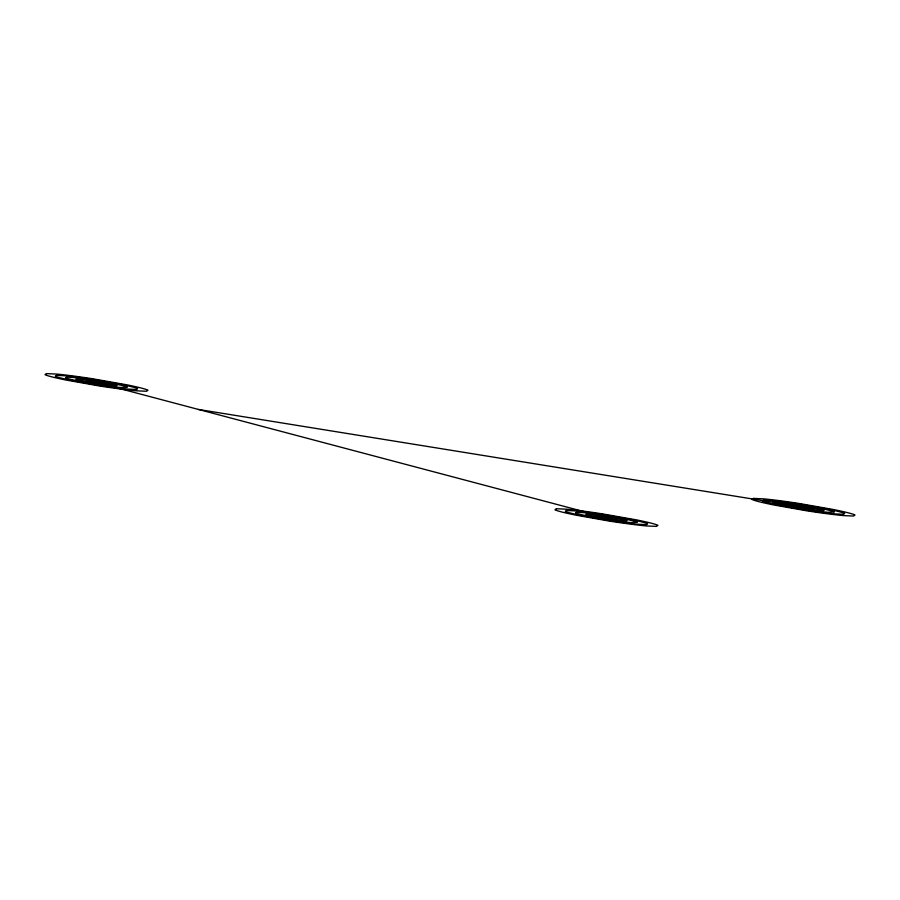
<?xml version="1.0" encoding="UTF-8"?>
<svg xmlns="http://www.w3.org/2000/svg" width="900" height="900" viewBox="0 0 900 900"><rect width="100%" height="100%" fill="white"/><g stroke="black" fill="none" stroke-linecap="round" stroke-linejoin="round"><path stroke-width="1.35" d="M198.472 409.455L803.509 507.218M96.491 382.433L606.442 517.567M46.496 373.613L45 374.625A101.677 3.544 9.7 0 0 51.289 376.718A64.924 2.261 9.7 0 0 65.992 380.036L99.619 386.021A68.929 2.408 9.7 0 0 121.984 389.194A101.677 3.544 9.7 0 0 136.789 390.825L146.486 391.264L147.982 390.24A101.677 3.544 9.7 0 0 141.694 388.159A64.924 2.261 9.7 0 0 126.99 384.829L92.059 378.664A64.924 2.261 9.7 0 0 70.987 375.683A101.677 3.544 9.7 0 0 56.194 374.04L46.496 373.613M56.498 375.379L55.294 376.189A81.337 2.835 9.7 0 0 60.322 377.854A51.941 1.811 9.7 0 0 72.09 380.52L99 385.301A55.148 1.924 9.7 0 0 116.888 387.844A81.337 2.835 9.7 0 0 128.734 389.149L136.485 389.498L137.678 388.676A81.337 2.835 9.7 0 0 132.649 387.011A51.941 1.811 9.7 0 0 120.881 384.356L92.936 379.418A51.941 1.811 9.7 0 0 76.095 377.032A81.337 2.835 9.7 0 0 64.249 375.716L56.498 375.379M66.487 377.145L65.599 377.752A61.009 2.126 9.7 0 0 69.367 379.001A38.947 1.361 9.7 0 0 78.188 380.993L98.37 384.581A41.355 1.44 9.7 0 0 111.791 386.494A61.009 2.126 9.7 0 0 120.668 387.473L127.384 387.124A61.009 2.126 9.7 0 0 123.615 385.864A38.947 1.361 9.7 0 0 114.784 383.873L93.825 380.171A38.947 1.361 9.7 0 0 81.191 378.382A61.009 2.126 9.7 0 0 72.315 377.404L66.487 377.145M76.489 378.9L75.892 379.316L78.413 380.149L97.74 383.873L112.612 385.796L117.09 385.56L94.714 380.925L76.489 378.9M86.49 380.666L97.121 383.152L106.785 383.996L86.49 380.666M556.447 508.736L554.951 509.76A101.677 3.544 9.7 0 0 561.24 511.841A64.924 2.261 9.7 0 0 575.955 515.171L609.581 521.145A68.929 2.408 9.7 0 0 631.946 524.317A101.677 3.544 9.7 0 0 646.74 525.96L656.438 526.387L657.934 525.375A101.677 3.544 9.7 0 0 651.645 523.283A64.924 2.261 9.7 0 0 636.941 519.964L602.01 513.799A64.924 2.261 9.7 0 0 580.95 510.806A101.677 3.544 9.7 0 0 566.145 509.175L556.447 508.736M566.449 510.502L565.256 511.324A81.337 2.835 9.7 0 0 570.285 512.989A51.941 1.811 9.7 0 0 582.053 515.644L608.951 520.425A55.148 1.924 9.7 0 0 626.839 522.967A81.337 2.835 9.7 0 0 638.685 524.284L646.436 524.621L647.64 523.811A81.337 2.835 9.7 0 0 642.611 522.146A51.941 1.811 9.7 0 0 630.844 519.48L602.899 514.553A51.941 1.811 9.7 0 0 586.046 512.156A81.337 2.835 9.7 0 0 574.211 510.851L566.449 510.502M576.45 512.269L575.55 512.876A61.009 2.126 9.7 0 0 579.319 514.136A38.947 1.361 9.7 0 0 588.15 516.127L608.321 519.716A41.355 1.44 9.7 0 0 621.742 521.618A61.009 2.126 9.7 0 0 630.63 522.596L637.335 522.248A61.009 2.126 9.7 0 0 633.566 520.999A38.947 1.361 9.7 0 0 624.746 519.007L603.788 515.306A38.947 1.361 9.7 0 0 591.143 513.506A61.009 2.126 9.7 0 0 582.266 512.528L576.45 512.269M586.451 514.035L585.855 514.44L588.364 515.273L607.702 518.996L622.564 520.92L627.041 520.684L604.676 516.06L586.451 514.035M596.452 515.801L607.072 518.276L616.748 519.131L596.452 515.801M753.514 498.397L752.018 499.421A101.677 3.544 9.7 0 0 758.306 501.502A64.924 2.261 9.7 0 0 773.01 504.821L806.648 510.806A68.929 2.408 9.7 0 0 829.012 513.979A101.677 3.544 9.7 0 0 843.806 515.621L853.504 516.049L855 515.025A101.677 3.544 9.7 0 0 848.711 512.944A64.924 2.261 9.7 0 0 834.008 509.625L799.076 503.46A64.924 2.261 9.7 0 0 778.016 500.468A101.677 3.544 9.7 0 0 763.211 498.825L753.514 498.397M763.515 500.164L762.322 500.974A81.337 2.835 9.7 0 0 767.351 502.65A51.941 1.811 9.7 0 0 779.119 505.305L806.018 510.086A55.148 1.924 9.7 0 0 823.905 512.629A81.337 2.835 9.7 0 0 835.751 513.934L843.502 514.283L844.706 513.472A81.337 2.835 9.7 0 0 839.678 511.796A51.941 1.811 9.7 0 0 827.91 509.141L799.965 504.214A51.941 1.811 9.7 0 0 783.113 501.817A81.337 2.835 9.7 0 0 771.266 500.512L763.515 500.164M773.516 501.93L772.616 502.537A61.009 2.126 9.7 0 0 776.385 503.786A38.947 1.361 9.7 0 0 785.216 505.789L805.387 509.377A41.355 1.44 9.7 0 0 818.809 511.279A61.009 2.126 9.7 0 0 827.685 512.257L834.401 511.909A61.009 2.126 9.7 0 0 830.633 510.66A38.947 1.361 9.7 0 0 821.812 508.657L800.854 504.968A38.947 1.361 9.7 0 0 788.209 503.168A61.009 2.126 9.7 0 0 779.332 502.189L773.516 501.93M783.518 503.696L782.91 504.101L785.43 504.934L804.769 508.657L819.63 510.581L824.107 510.345L801.731 505.721L783.518 503.696M793.508 505.463L804.139 507.938L813.814 508.781L793.508 505.463"/></g></svg>
